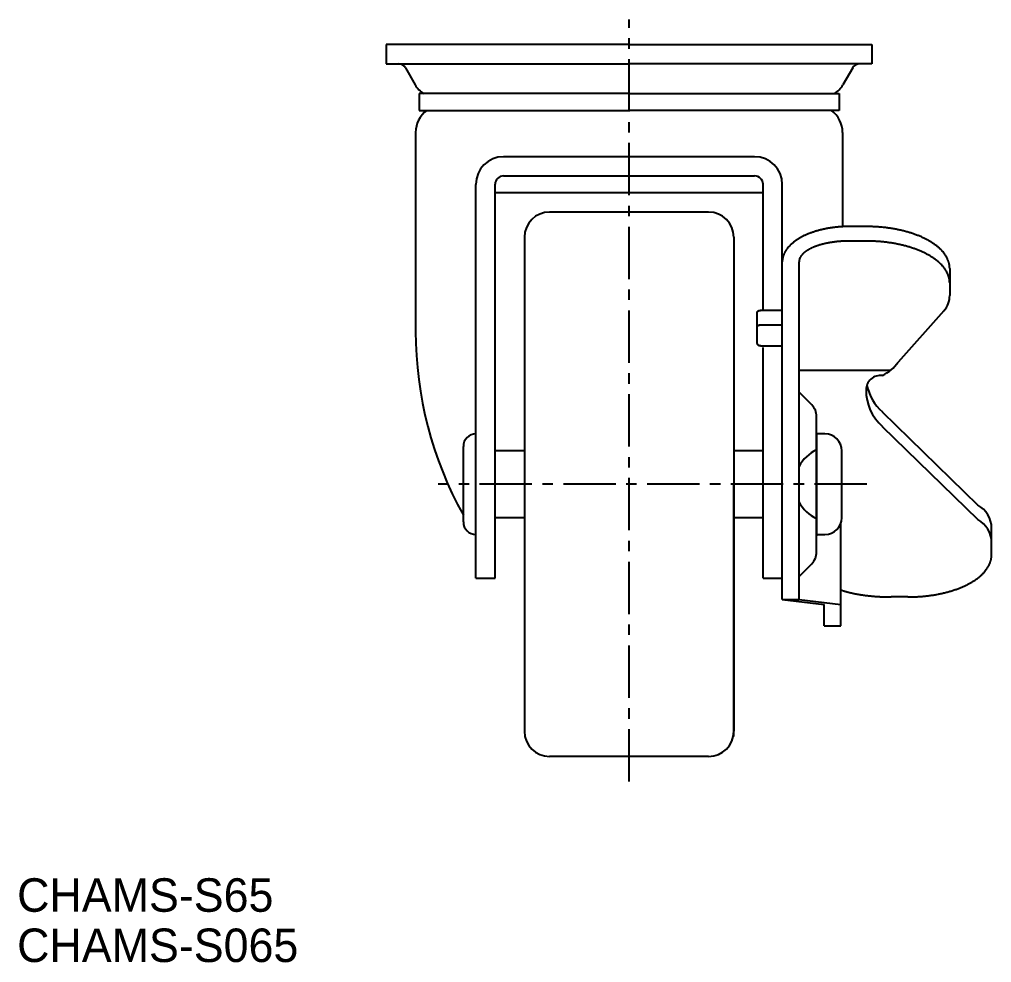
# Model space of a CAD drawing. Extents: x 382 to 635, y 24 to 236.
# Drawn here: x 381.8 to 497.9, y 23.7 to 136.4 of the extents above; entities that cross this region are included whole.
import ezdxf

# ---------------------------------------------------------------- set-up
doc = ezdxf.new("R2010")
doc.units = 0
doc.header["$LTSCALE"] = 5
doc.linetypes.add('CENTER', pattern=[2, 1.25, -0.25, 0.25, -0.25])
doc.layers.get('0').update_dxf_attribs({"linetype": 'CONTINUOUS'})
doc.layers.get('DEFPOINTS').update_dxf_attribs({"linetype": 'CONTINUOUS'})
doc.layers.add('CENTER', color=1, linetype='CENTER')

msp = doc.modelspace()

# ---------------------------------------------------------------- linework, layer by layer
at = {"color": 7, "linetype": 'CONTINUOUS'}
for p, q in [((454.6, 133.36), (425.6, 133.36)), ((425.6, 133.36), (425.6, 131.06)), ((454.6, 133.36), (483.6, 133.36)), ((483.6, 133.36), (483.6, 131.06)), ((425.6, 131.06), (454.6, 131.06)), ((427.89, 130.56), (429.04, 128.56)), ((483.6, 131.06), (454.6, 131.06)), ((481.31, 130.56), (480.15, 128.56)), ((454.6, 127.5), (429.51, 127.5)), ((429.51, 127.5), (429.51, 125.5)), ((454.6, 127.5), (479.68, 127.5)), ((479.68, 127.5), (479.68, 125.5)), ((429.51, 125.5), (454.6, 125.5)), ((479.68, 125.5), (454.6, 125.5)), ((429.1, 122.85), (429.1, 99.1)), ((480.1, 122.85), (480.1, 111.61)), ((469.6, 119.96), (439.6, 119.96)), ((439.6, 117.67), (469.6, 117.67)), ((436.3, 69.66), (436.3, 116.66)), ((438.6, 69.66), (438.6, 116.67)), ((470.6, 101.63), (470.6, 116.67)), ((472.9, 69.66), (472.9, 116.66)), ((470.6, 115.65), (438.6, 115.65)), ((464.1, 113.36), (445.1, 113.36)), ((482.9, 111.63), (480.9, 111.63)), ((442.1, 110.36), (442.1, 51.36)), ((467.1, 110.36), (467.1, 51.36)), ((482.9, 109.9), (480.9, 109.9)), ((472.9, 67.08), (472.9, 107.4)), ((474.9, 67.08), (474.9, 107.4)), ((492.9, 106.63), (492.9, 103.4)), ((469.9, 97.65), (469.9, 101.38)), ((470.4, 101.63), (472.9, 101.63)), ((492.2, 101.56), (486.74, 95.43)), ((470.4, 99.9), (472.9, 99.9)), ((470.4, 97.4), (472.9, 97.4)), ((470.6, 69.66), (470.6, 97.2)), ((474.9, 94.49), (485.88, 94.49)), ((474.9, 91.86), (476.41, 90.34)), ((484.85, 89.49), (496.27, 78.37)), ((477, 72.78), (477, 88.93)), ((484.85, 87.75), (496.27, 76.63)), ((477, 87.01), (477, 74.71)), ((478, 86.86), (477, 86.86)), ((434.8, 76.36), (434.8, 85.36)), ((442.1, 84.86), (438.6, 84.86)), ((470.6, 84.86), (467.1, 84.86)), ((480, 76.86), (480, 84.86)), ((467.1, 50.73), (467.1, 80.86)), ((442.1, 76.86), (438.6, 76.86)), ((470.6, 76.86), (467.1, 76.86)), ((479.9, 63.96), (479.9, 76.23)), ((497.9, 72.4), (497.9, 75.63)), ((477, 74.86), (478, 74.86)), ((474.9, 69.86), (476.41, 71.37)), ((436.3, 69.66), (438.6, 69.66)), ((470.6, 69.66), (472.9, 69.66)), ((487.9, 67.4), (485.9, 67.4)), ((472.9, 67.08), (477.9, 66.51)), ((472.9, 67.08), (474.9, 67.08)), ((474.9, 67.08), (479.9, 66.51)), ((477.9, 63.96), (477.9, 66.51)), ((477.9, 63.96), (479.9, 63.96)), ((464.1, 48.36), (445.1, 48.36))]:
    msp.add_line(p, q, dxfattribs=at)
for points in [[(480.9, 111.63, 0), (480.8, 111.63, 0), (480.7, 111.63, 0), (480.6, 111.63, 0), (480.5, 111.63, 0), (480.41, 111.62, 0), (480.31, 111.62, 0), (480.21, 111.62, 0), (480.11, 111.61, 0), (480.01, 111.61, 0), (479.92, 111.6, 0), (479.82, 111.59, 0), (479.72, 111.59, 0), (479.63, 111.58, 0), (479.53, 111.57, 0), (479.43, 111.56, 0), (479.34, 111.55, 0), (479.24, 111.54, 0), (479.14, 111.53, 0), (479.05, 111.52, 0), (478.95, 111.5, 0), (478.86, 111.49, 0), (478.76, 111.48, 0), (478.67, 111.46, 0), (478.57, 111.45, 0), (478.48, 111.43, 0), (478.39, 111.42, 0), (478.3, 111.4, 0), (478.2, 111.38, 0), (478.11, 111.37, 0), (478.02, 111.35, 0), (477.93, 111.33, 0), (477.84, 111.31, 0), (477.75, 111.29, 0), (477.65, 111.27, 0), (477.57, 111.25, 0), (477.48, 111.23, 0), (477.39, 111.2, 0), (477.3, 111.18, 0), (477.21, 111.16, 0), (477.13, 111.13, 0), (477.04, 111.11, 0), (476.95, 111.08, 0), (476.87, 111.06, 0), (476.78, 111.03, 0), (476.7, 111, 0), (476.62, 110.97, 0), (476.54, 110.95, 0), (476.45, 110.92, 0), (476.37, 110.89, 0), (476.29, 110.86, 0), (476.21, 110.83, 0), (476.13, 110.8, 0), (476.05, 110.77, 0), (475.98, 110.74, 0), (475.9, 110.7, 0), (475.82, 110.67, 0), (475.75, 110.64, 0), (475.67, 110.6, 0), (475.6, 110.57, 0), (475.52, 110.54, 0), (475.45, 110.5, 0), (475.38, 110.47, 0), (475.31, 110.43, 0), (475.24, 110.39, 0), (475.17, 110.36, 0), (475.1, 110.32, 0), (475.04, 110.28, 0), (474.97, 110.24, 0), (474.9, 110.2, 0), (474.84, 110.16, 0), (474.78, 110.12, 0), (474.71, 110.08, 0), (474.65, 110.04, 0), (474.59, 110, 0), (474.53, 109.96, 0), (474.47, 109.92, 0), (474.41, 109.88, 0), (474.36, 109.84, 0), (474.3, 109.79, 0), (474.25, 109.75, 0), (474.19, 109.71, 0), (474.14, 109.66, 0), (474.09, 109.62, 0), (474.04, 109.58, 0), (473.99, 109.53, 0), (473.94, 109.49, 0), (473.89, 109.44, 0), (473.84, 109.39, 0), (473.8, 109.35, 0), (473.75, 109.3, 0), (473.71, 109.26, 0), (473.67, 109.21, 0), (473.62, 109.16, 0), (473.58, 109.11, 0), (473.54, 109.07, 0), (473.51, 109.02, 0), (473.47, 108.97, 0), (473.43, 108.92, 0), (473.4, 108.87, 0), (473.37, 108.83, 0), (473.33, 108.78, 0), (473.3, 108.73, 0), (473.27, 108.68, 0), (473.24, 108.63, 0), (473.21, 108.58, 0), (473.19, 108.53, 0), (473.16, 108.48, 0), (473.14, 108.43, 0), (473.11, 108.38, 0), (473.09, 108.33, 0), (473.07, 108.28, 0), (473.05, 108.22, 0), (473.03, 108.17, 0), (473.01, 108.12, 0), (473, 108.07, 0), (472.98, 108.02, 0), (472.97, 107.97, 0), (472.96, 107.92, 0), (472.95, 107.87, 0), (472.94, 107.81, 0), (472.93, 107.76, 0), (472.92, 107.71, 0), (472.91, 107.66, 0), (472.91, 107.61, 0), (472.9, 107.56, 0), (472.9, 107.5, 0), (472.9, 107.45, 0), (472.9, 107.4, 0)], [(492.9, 106.63, 0), (492.9, 106.69, 0), (492.89, 106.75, 0), (492.89, 106.82, 0), (492.88, 106.88, 0), (492.88, 106.94, 0), (492.87, 107, 0), (492.86, 107.06, 0), (492.85, 107.12, 0), (492.84, 107.18, 0), (492.82, 107.24, 0), (492.81, 107.31, 0), (492.79, 107.36, 0), (492.77, 107.43, 0), (492.75, 107.49, 0), (492.73, 107.55, 0), (492.7, 107.61, 0), (492.68, 107.67, 0), (492.65, 107.73, 0), (492.63, 107.79, 0), (492.6, 107.85, 0), (492.57, 107.91, 0), (492.54, 107.97, 0), (492.5, 108.02, 0), (492.47, 108.08, 0), (492.43, 108.14, 0), (492.39, 108.2, 0), (492.35, 108.26, 0), (492.31, 108.32, 0), (492.27, 108.37, 0), (492.23, 108.43, 0), (492.18, 108.49, 0), (492.14, 108.55, 0), (492.09, 108.6, 0), (492.04, 108.66, 0), (491.99, 108.71, 0), (491.94, 108.77, 0), (491.88, 108.83, 0), (491.83, 108.88, 0), (491.77, 108.94, 0), (491.72, 108.99, 0), (491.66, 109.04, 0), (491.6, 109.1, 0), (491.54, 109.15, 0), (491.48, 109.2, 0), (491.41, 109.25, 0), (491.35, 109.31, 0), (491.28, 109.36, 0), (491.21, 109.41, 0), (491.14, 109.46, 0), (491.07, 109.51, 0), (491, 109.56, 0), (490.93, 109.61, 0), (490.86, 109.66, 0), (490.78, 109.71, 0), (490.7, 109.76, 0), (490.63, 109.8, 0), (490.55, 109.85, 0), (490.47, 109.9, 0), (490.39, 109.94, 0), (490.31, 109.99, 0), (490.22, 110.03, 0), (490.14, 110.08, 0), (490.06, 110.12, 0), (489.97, 110.17, 0), (489.88, 110.21, 0), (489.79, 110.25, 0), (489.7, 110.3, 0), (489.61, 110.34, 0), (489.52, 110.38, 0), (489.43, 110.42, 0), (489.34, 110.46, 0), (489.24, 110.5, 0), (489.15, 110.54, 0), (489.05, 110.57, 0), (488.95, 110.61, 0), (488.85, 110.65, 0), (488.75, 110.68, 0), (488.65, 110.72, 0), (488.56, 110.75, 0), (488.45, 110.79, 0), (488.35, 110.82, 0), (488.25, 110.86, 0), (488.14, 110.89, 0), (488.04, 110.92, 0), (487.93, 110.95, 0), (487.83, 110.98, 0), (487.72, 111.01, 0), (487.61, 111.04, 0), (487.5, 111.07, 0), (487.39, 111.1, 0), (487.28, 111.12, 0), (487.17, 111.15, 0), (487.06, 111.18, 0), (486.95, 111.2, 0), (486.84, 111.23, 0), (486.72, 111.25, 0), (486.61, 111.27, 0), (486.5, 111.3, 0), (486.38, 111.32, 0), (486.27, 111.34, 0), (486.15, 111.36, 0), (486.03, 111.38, 0), (485.92, 111.4, 0), (485.8, 111.42, 0), (485.68, 111.43, 0), (485.56, 111.45, 0), (485.45, 111.47, 0), (485.33, 111.48, 0), (485.21, 111.5, 0), (485.09, 111.51, 0), (484.97, 111.52, 0), (484.85, 111.54, 0), (484.73, 111.55, 0), (484.61, 111.56, 0), (484.49, 111.57, 0), (484.37, 111.58, 0), (484.24, 111.59, 0), (484.12, 111.59, 0), (484, 111.6, 0), (483.88, 111.61, 0), (483.75, 111.61, 0), (483.63, 111.62, 0), (483.51, 111.62, 0), (483.39, 111.63, 0), (483.26, 111.63, 0), (483.14, 111.63, 0), (483.02, 111.63, 0), (482.9, 111.63, 0)], [(480.9, 109.9, 0), (480.82, 109.9, 0), (480.75, 109.9, 0), (480.68, 109.9, 0), (480.6, 109.9, 0), (480.53, 109.89, 0), (480.46, 109.89, 0), (480.38, 109.89, 0), (480.31, 109.89, 0), (480.24, 109.89, 0), (480.16, 109.88, 0), (480.09, 109.88, 0), (480.02, 109.87, 0), (479.94, 109.87, 0), (479.87, 109.86, 0), (479.8, 109.86, 0), (479.73, 109.85, 0), (479.65, 109.85, 0), (479.58, 109.84, 0), (479.51, 109.83, 0), (479.44, 109.83, 0), (479.37, 109.82, 0), (479.3, 109.81, 0), (479.23, 109.8, 0), (479.16, 109.79, 0), (479.08, 109.78, 0), (479.01, 109.77, 0), (478.94, 109.76, 0), (478.88, 109.75, 0), (478.81, 109.74, 0), (478.74, 109.73, 0), (478.67, 109.72, 0), (478.6, 109.71, 0), (478.53, 109.7, 0), (478.47, 109.69, 0), (478.4, 109.67, 0), (478.33, 109.66, 0), (478.27, 109.65, 0), (478.2, 109.63, 0), (478.13, 109.62, 0), (478.07, 109.61, 0), (478, 109.59, 0), (477.94, 109.58, 0), (477.88, 109.56, 0), (477.81, 109.54, 0), (477.75, 109.53, 0), (477.69, 109.51, 0), (477.62, 109.5, 0), (477.56, 109.48, 0), (477.5, 109.46, 0), (477.44, 109.44, 0), (477.38, 109.43, 0), (477.32, 109.41, 0), (477.26, 109.39, 0), (477.21, 109.37, 0), (477.15, 109.35, 0), (477.09, 109.33, 0), (477.03, 109.31, 0), (476.98, 109.29, 0), (476.92, 109.27, 0), (476.87, 109.25, 0), (476.81, 109.23, 0), (476.76, 109.21, 0), (476.71, 109.19, 0), (476.65, 109.17, 0), (476.6, 109.15, 0), (476.55, 109.12, 0), (476.5, 109.1, 0), (476.45, 109.08, 0), (476.4, 109.06, 0), (476.35, 109.03, 0), (476.31, 109.01, 0), (476.26, 108.99, 0), (476.21, 108.96, 0), (476.17, 108.94, 0), (476.12, 108.91, 0), (476.08, 108.89, 0), (476.03, 108.86, 0), (475.99, 108.84, 0), (475.95, 108.81, 0), (475.91, 108.79, 0), (475.87, 108.76, 0), (475.83, 108.74, 0), (475.79, 108.71, 0), (475.75, 108.69, 0), (475.71, 108.66, 0), (475.68, 108.63, 0), (475.64, 108.61, 0), (475.61, 108.58, 0), (475.57, 108.55, 0), (475.54, 108.52, 0), (475.5, 108.5, 0), (475.47, 108.47, 0), (475.44, 108.44, 0), (475.41, 108.41, 0), (475.38, 108.39, 0), (475.35, 108.36, 0), (475.33, 108.33, 0), (475.3, 108.3, 0), (475.27, 108.27, 0), (475.25, 108.24, 0), (475.22, 108.21, 0), (475.2, 108.18, 0), (475.18, 108.16, 0), (475.16, 108.13, 0), (475.13, 108.1, 0), (475.12, 108.07, 0), (475.1, 108.04, 0), (475.08, 108.01, 0), (475.06, 107.98, 0), (475.04, 107.95, 0), (475.03, 107.92, 0), (475.01, 107.89, 0), (475, 107.86, 0), (474.99, 107.83, 0), (474.97, 107.8, 0), (474.96, 107.77, 0), (474.95, 107.74, 0), (474.94, 107.71, 0), (474.93, 107.67, 0), (474.93, 107.64, 0), (474.92, 107.61, 0), (474.91, 107.58, 0), (474.91, 107.55, 0), (474.9, 107.52, 0), (474.9, 107.49, 0), (474.9, 107.46, 0), (474.9, 107.43, 0), (474.9, 107.4, 0)], [(492.9, 104.9, 0), (492.9, 104.96, 0), (492.89, 105.02, 0), (492.89, 105.08, 0), (492.88, 105.14, 0), (492.88, 105.21, 0), (492.87, 105.27, 0), (492.86, 105.33, 0), (492.85, 105.39, 0), (492.84, 105.45, 0), (492.82, 105.51, 0), (492.81, 105.57, 0), (492.79, 105.63, 0), (492.77, 105.69, 0), (492.75, 105.75, 0), (492.73, 105.81, 0), (492.7, 105.88, 0), (492.68, 105.94, 0), (492.65, 106, 0), (492.63, 106.06, 0), (492.6, 106.11, 0), (492.57, 106.17, 0), (492.54, 106.23, 0), (492.5, 106.29, 0), (492.47, 106.35, 0), (492.43, 106.41, 0), (492.39, 106.47, 0), (492.35, 106.53, 0), (492.31, 106.58, 0), (492.27, 106.64, 0), (492.23, 106.7, 0), (492.18, 106.76, 0), (492.14, 106.81, 0), (492.09, 106.87, 0), (492.04, 106.93, 0), (491.99, 106.98, 0), (491.94, 107.04, 0), (491.88, 107.09, 0), (491.83, 107.15, 0), (491.77, 107.2, 0), (491.72, 107.26, 0), (491.66, 107.31, 0), (491.6, 107.36, 0), (491.54, 107.42, 0), (491.48, 107.47, 0), (491.41, 107.52, 0), (491.35, 107.58, 0), (491.28, 107.63, 0), (491.21, 107.68, 0), (491.14, 107.73, 0), (491.07, 107.78, 0), (491, 107.83, 0), (490.93, 107.88, 0), (490.86, 107.93, 0), (490.78, 107.98, 0), (490.7, 108.02, 0), (490.63, 108.07, 0), (490.55, 108.12, 0), (490.47, 108.17, 0), (490.39, 108.21, 0), (490.31, 108.26, 0), (490.22, 108.3, 0), (490.14, 108.35, 0), (490.06, 108.39, 0), (489.97, 108.44, 0), (489.88, 108.48, 0), (489.79, 108.52, 0), (489.7, 108.56, 0), (489.61, 108.61, 0), (489.52, 108.64, 0), (489.43, 108.69, 0), (489.34, 108.73, 0), (489.24, 108.77, 0), (489.15, 108.8, 0), (489.05, 108.84, 0), (488.95, 108.88, 0), (488.85, 108.92, 0), (488.75, 108.95, 0), (488.65, 108.99, 0), (488.56, 109.02, 0), (488.45, 109.06, 0), (488.35, 109.09, 0), (488.25, 109.12, 0), (488.14, 109.16, 0), (488.04, 109.19, 0), (487.93, 109.22, 0), (487.83, 109.25, 0), (487.72, 109.28, 0), (487.61, 109.31, 0), (487.5, 109.34, 0), (487.39, 109.37, 0), (487.28, 109.39, 0), (487.17, 109.42, 0), (487.06, 109.45, 0), (486.95, 109.47, 0), (486.84, 109.5, 0), (486.72, 109.52, 0), (486.61, 109.54, 0), (486.5, 109.56, 0), (486.38, 109.59, 0), (486.27, 109.61, 0), (486.15, 109.63, 0), (486.03, 109.65, 0), (485.92, 109.67, 0), (485.8, 109.68, 0), (485.68, 109.7, 0), (485.56, 109.72, 0), (485.45, 109.73, 0), (485.33, 109.75, 0), (485.21, 109.76, 0), (485.09, 109.78, 0), (484.97, 109.79, 0), (484.85, 109.8, 0), (484.73, 109.81, 0), (484.61, 109.83, 0), (484.49, 109.84, 0), (484.37, 109.85, 0), (484.24, 109.85, 0), (484.12, 109.86, 0), (484, 109.87, 0), (483.88, 109.88, 0), (483.75, 109.88, 0), (483.63, 109.89, 0), (483.51, 109.89, 0), (483.39, 109.89, 0), (483.26, 109.9, 0), (483.14, 109.9, 0), (483.02, 109.9, 0), (482.9, 109.9, 0)], [(469.9, 101.38, 0), (469.9, 101.39, 0), (469.9, 101.39, 0), (469.9, 101.39, 0), (469.9, 101.39, 0), (469.9, 101.4, 0), (469.9, 101.4, 0), (469.9, 101.4, 0), (469.9, 101.41, 0), (469.9, 101.41, 0), (469.9, 101.41, 0), (469.9, 101.42, 0), (469.9, 101.42, 0), (469.9, 101.42, 0), (469.9, 101.42, 0), (469.91, 101.43, 0), (469.91, 101.43, 0), (469.91, 101.43, 0), (469.91, 101.44, 0), (469.91, 101.44, 0), (469.91, 101.44, 0), (469.91, 101.45, 0), (469.92, 101.45, 0), (469.92, 101.45, 0), (469.92, 101.45, 0), (469.92, 101.46, 0), (469.92, 101.46, 0), (469.92, 101.46, 0), (469.93, 101.47, 0), (469.93, 101.47, 0), (469.93, 101.47, 0), (469.93, 101.47, 0), (469.94, 101.48, 0), (469.94, 101.48, 0), (469.94, 101.48, 0), (469.94, 101.49, 0), (469.94, 101.49, 0), (469.95, 101.49, 0), (469.95, 101.49, 0), (469.95, 101.5, 0), (469.96, 101.5, 0), (469.96, 101.5, 0), (469.96, 101.5, 0), (469.96, 101.51, 0), (469.97, 101.51, 0), (469.97, 101.51, 0), (469.98, 101.52, 0), (469.98, 101.52, 0), (469.98, 101.52, 0), (469.99, 101.52, 0), (469.99, 101.53, 0), (469.99, 101.53, 0), (470, 101.53, 0), (470, 101.53, 0), (470, 101.54, 0), (470.01, 101.54, 0), (470.01, 101.54, 0), (470.01, 101.54, 0), (470.02, 101.55, 0), (470.02, 101.55, 0), (470.03, 101.55, 0), (470.03, 101.55, 0), (470.04, 101.55, 0), (470.04, 101.56, 0), (470.04, 101.56, 0), (470.05, 101.56, 0), (470.05, 101.56, 0), (470.06, 101.56, 0), (470.06, 101.57, 0), (470.07, 101.57, 0), (470.07, 101.57, 0), (470.07, 101.57, 0), (470.08, 101.58, 0), (470.08, 101.58, 0), (470.09, 101.58, 0), (470.09, 101.58, 0), (470.1, 101.58, 0), (470.1, 101.58, 0), (470.11, 101.59, 0), (470.11, 101.59, 0), (470.12, 101.59, 0), (470.12, 101.59, 0), (470.13, 101.59, 0), (470.13, 101.59, 0), (470.14, 101.6, 0), (470.14, 101.6, 0), (470.15, 101.6, 0), (470.16, 101.6, 0), (470.16, 101.6, 0), (470.17, 101.6, 0), (470.17, 101.61, 0), (470.18, 101.61, 0), (470.18, 101.61, 0), (470.19, 101.61, 0), (470.19, 101.61, 0), (470.2, 101.61, 0), (470.21, 101.61, 0), (470.21, 101.61, 0), (470.22, 101.61, 0), (470.22, 101.62, 0), (470.23, 101.62, 0), (470.24, 101.62, 0), (470.24, 101.62, 0), (470.25, 101.62, 0), (470.25, 101.62, 0), (470.26, 101.62, 0), (470.26, 101.62, 0), (470.27, 101.62, 0), (470.28, 101.62, 0), (470.28, 101.62, 0), (470.29, 101.63, 0), (470.29, 101.63, 0), (470.3, 101.63, 0), (470.31, 101.63, 0), (470.31, 101.63, 0), (470.32, 101.63, 0), (470.32, 101.63, 0), (470.33, 101.63, 0), (470.34, 101.63, 0), (470.34, 101.63, 0), (470.35, 101.63, 0), (470.35, 101.63, 0), (470.36, 101.63, 0), (470.37, 101.63, 0), (470.37, 101.63, 0), (470.38, 101.63, 0), (470.38, 101.63, 0), (470.39, 101.63, 0), (470.4, 101.63, 0)], [(469.9, 99.65, 0), (469.9, 99.65, 0), (469.9, 99.66, 0), (469.9, 99.66, 0), (469.9, 99.66, 0), (469.9, 99.67, 0), (469.9, 99.67, 0), (469.9, 99.67, 0), (469.9, 99.67, 0), (469.9, 99.68, 0), (469.9, 99.68, 0), (469.9, 99.68, 0), (469.9, 99.69, 0), (469.9, 99.69, 0), (469.9, 99.69, 0), (469.91, 99.7, 0), (469.91, 99.7, 0), (469.91, 99.7, 0), (469.91, 99.7, 0), (469.91, 99.71, 0), (469.91, 99.71, 0), (469.91, 99.71, 0), (469.92, 99.72, 0), (469.92, 99.72, 0), (469.92, 99.72, 0), (469.92, 99.73, 0), (469.92, 99.73, 0), (469.92, 99.73, 0), (469.93, 99.73, 0), (469.93, 99.74, 0), (469.93, 99.74, 0), (469.93, 99.74, 0), (469.94, 99.75, 0), (469.94, 99.75, 0), (469.94, 99.75, 0), (469.94, 99.75, 0), (469.94, 99.76, 0), (469.95, 99.76, 0), (469.95, 99.76, 0), (469.95, 99.76, 0), (469.96, 99.77, 0), (469.96, 99.77, 0), (469.96, 99.77, 0), (469.96, 99.78, 0), (469.97, 99.78, 0), (469.97, 99.78, 0), (469.98, 99.78, 0), (469.98, 99.79, 0), (469.98, 99.79, 0), (469.99, 99.79, 0), (469.99, 99.79, 0), (469.99, 99.8, 0), (470, 99.8, 0), (470, 99.8, 0), (470, 99.8, 0), (470.01, 99.81, 0), (470.01, 99.81, 0), (470.01, 99.81, 0), (470.02, 99.81, 0), (470.02, 99.82, 0), (470.03, 99.82, 0), (470.03, 99.82, 0), (470.04, 99.82, 0), (470.04, 99.82, 0), (470.04, 99.83, 0), (470.05, 99.83, 0), (470.05, 99.83, 0), (470.06, 99.83, 0), (470.06, 99.83, 0), (470.07, 99.84, 0), (470.07, 99.84, 0), (470.07, 99.84, 0), (470.08, 99.84, 0), (470.08, 99.84, 0), (470.09, 99.85, 0), (470.09, 99.85, 0), (470.1, 99.85, 0), (470.1, 99.85, 0), (470.11, 99.85, 0), (470.11, 99.86, 0), (470.12, 99.86, 0), (470.12, 99.86, 0), (470.13, 99.86, 0), (470.13, 99.86, 0), (470.14, 99.86, 0), (470.14, 99.87, 0), (470.15, 99.87, 0), (470.16, 99.87, 0), (470.16, 99.87, 0), (470.17, 99.87, 0), (470.17, 99.87, 0), (470.18, 99.87, 0), (470.18, 99.88, 0), (470.19, 99.88, 0), (470.19, 99.88, 0), (470.2, 99.88, 0), (470.21, 99.88, 0), (470.21, 99.88, 0), (470.22, 99.88, 0), (470.22, 99.88, 0), (470.23, 99.89, 0), (470.24, 99.89, 0), (470.24, 99.89, 0), (470.25, 99.89, 0), (470.25, 99.89, 0), (470.26, 99.89, 0), (470.26, 99.89, 0), (470.27, 99.89, 0), (470.28, 99.89, 0), (470.28, 99.89, 0), (470.29, 99.89, 0), (470.29, 99.89, 0), (470.3, 99.89, 0), (470.31, 99.9, 0), (470.31, 99.9, 0), (470.32, 99.9, 0), (470.32, 99.9, 0), (470.33, 99.9, 0), (470.34, 99.9, 0), (470.34, 99.9, 0), (470.35, 99.9, 0), (470.35, 99.9, 0), (470.36, 99.9, 0), (470.37, 99.9, 0), (470.37, 99.9, 0), (470.38, 99.9, 0), (470.38, 99.9, 0), (470.39, 99.9, 0), (470.4, 99.9, 0)], [(469.9, 97.65, 0), (469.9, 97.65, 0), (469.9, 97.64, 0), (469.9, 97.64, 0), (469.9, 97.64, 0), (469.9, 97.63, 0), (469.9, 97.63, 0), (469.9, 97.63, 0), (469.9, 97.63, 0), (469.9, 97.62, 0), (469.9, 97.62, 0), (469.9, 97.62, 0), (469.9, 97.61, 0), (469.9, 97.61, 0), (469.9, 97.61, 0), (469.91, 97.6, 0), (469.91, 97.6, 0), (469.91, 97.6, 0), (469.91, 97.59, 0), (469.91, 97.59, 0), (469.91, 97.59, 0), (469.91, 97.59, 0), (469.92, 97.58, 0), (469.92, 97.58, 0), (469.92, 97.58, 0), (469.92, 97.57, 0), (469.92, 97.57, 0), (469.92, 97.57, 0), (469.93, 97.57, 0), (469.93, 97.56, 0), (469.93, 97.56, 0), (469.93, 97.56, 0), (469.94, 97.55, 0), (469.94, 97.55, 0), (469.94, 97.55, 0), (469.94, 97.55, 0), (469.94, 97.54, 0), (469.95, 97.54, 0), (469.95, 97.54, 0), (469.95, 97.53, 0), (469.96, 97.53, 0), (469.96, 97.53, 0), (469.96, 97.53, 0), (469.96, 97.52, 0), (469.97, 97.52, 0), (469.97, 97.52, 0), (469.98, 97.52, 0), (469.98, 97.51, 0), (469.98, 97.51, 0), (469.99, 97.51, 0), (469.99, 97.51, 0), (469.99, 97.5, 0), (470, 97.5, 0), (470, 97.5, 0), (470, 97.5, 0), (470.01, 97.49, 0), (470.01, 97.49, 0), (470.01, 97.49, 0), (470.02, 97.49, 0), (470.02, 97.48, 0), (470.03, 97.48, 0), (470.03, 97.48, 0), (470.04, 97.48, 0), (470.04, 97.48, 0), (470.04, 97.47, 0), (470.05, 97.47, 0), (470.05, 97.47, 0), (470.06, 97.47, 0), (470.06, 97.46, 0), (470.07, 97.46, 0), (470.07, 97.46, 0), (470.07, 97.46, 0), (470.08, 97.46, 0), (470.08, 97.45, 0), (470.09, 97.45, 0), (470.09, 97.45, 0), (470.1, 97.45, 0), (470.1, 97.45, 0), (470.11, 97.45, 0), (470.11, 97.44, 0), (470.12, 97.44, 0), (470.12, 97.44, 0), (470.13, 97.44, 0), (470.13, 97.44, 0), (470.14, 97.44, 0), (470.14, 97.43, 0), (470.15, 97.43, 0), (470.16, 97.43, 0), (470.16, 97.43, 0), (470.17, 97.43, 0), (470.17, 97.43, 0), (470.18, 97.43, 0), (470.18, 97.42, 0), (470.19, 97.42, 0), (470.19, 97.42, 0), (470.2, 97.42, 0), (470.21, 97.42, 0), (470.21, 97.42, 0), (470.22, 97.42, 0), (470.22, 97.42, 0), (470.23, 97.41, 0), (470.24, 97.41, 0), (470.24, 97.41, 0), (470.25, 97.41, 0), (470.25, 97.41, 0), (470.26, 97.41, 0), (470.26, 97.41, 0), (470.27, 97.41, 0), (470.28, 97.41, 0), (470.28, 97.41, 0), (470.29, 97.41, 0), (470.29, 97.41, 0), (470.3, 97.4, 0), (470.31, 97.4, 0), (470.31, 97.4, 0), (470.32, 97.4, 0), (470.32, 97.4, 0), (470.33, 97.4, 0), (470.34, 97.4, 0), (470.34, 97.4, 0), (470.35, 97.4, 0), (470.35, 97.4, 0), (470.36, 97.4, 0), (470.37, 97.4, 0), (470.37, 97.4, 0), (470.38, 97.4, 0), (470.38, 97.4, 0), (470.39, 97.4, 0), (470.4, 97.4, 0)], [(487.9, 67.4, 0), (488.02, 67.4, 0), (488.14, 67.4, 0), (488.26, 67.4, 0), (488.39, 67.41, 0), (488.51, 67.41, 0), (488.63, 67.41, 0), (488.75, 67.42, 0), (488.88, 67.42, 0), (489, 67.43, 0), (489.12, 67.44, 0), (489.24, 67.45, 0), (489.37, 67.45, 0), (489.49, 67.46, 0), (489.61, 67.47, 0), (489.73, 67.48, 0), (489.85, 67.5, 0), (489.97, 67.51, 0), (490.09, 67.52, 0), (490.21, 67.54, 0), (490.33, 67.55, 0), (490.45, 67.56, 0), (490.56, 67.58, 0), (490.68, 67.6, 0), (490.8, 67.62, 0), (490.92, 67.63, 0), (491.03, 67.65, 0), (491.15, 67.67, 0), (491.27, 67.69, 0), (491.38, 67.71, 0), (491.5, 67.73, 0), (491.61, 67.76, 0), (491.72, 67.78, 0), (491.84, 67.8, 0), (491.95, 67.83, 0), (492.06, 67.85, 0), (492.17, 67.88, 0), (492.28, 67.91, 0), (492.39, 67.93, 0), (492.5, 67.96, 0), (492.61, 67.99, 0), (492.72, 68.02, 0), (492.83, 68.05, 0), (492.93, 68.08, 0), (493.04, 68.11, 0), (493.14, 68.14, 0), (493.25, 68.18, 0), (493.35, 68.21, 0), (493.45, 68.24, 0), (493.56, 68.28, 0), (493.65, 68.31, 0), (493.75, 68.35, 0), (493.85, 68.38, 0), (493.95, 68.42, 0), (494.05, 68.46, 0), (494.15, 68.5, 0), (494.24, 68.53, 0), (494.34, 68.57, 0), (494.43, 68.61, 0), (494.52, 68.65, 0), (494.61, 68.69, 0), (494.7, 68.74, 0), (494.79, 68.78, 0), (494.88, 68.82, 0), (494.97, 68.86, 0), (495.06, 68.91, 0), (495.14, 68.95, 0), (495.22, 69, 0), (495.31, 69.04, 0), (495.39, 69.09, 0), (495.47, 69.13, 0), (495.55, 69.18, 0), (495.63, 69.23, 0), (495.7, 69.28, 0), (495.78, 69.32, 0), (495.86, 69.37, 0), (495.93, 69.42, 0), (496, 69.47, 0), (496.07, 69.52, 0), (496.14, 69.57, 0), (496.21, 69.62, 0), (496.28, 69.67, 0), (496.35, 69.72, 0), (496.41, 69.78, 0), (496.48, 69.83, 0), (496.54, 69.88, 0), (496.6, 69.94, 0), (496.66, 69.99, 0), (496.72, 70.04, 0), (496.77, 70.1, 0), (496.83, 70.15, 0), (496.88, 70.21, 0), (496.94, 70.26, 0), (496.99, 70.32, 0), (497.04, 70.37, 0), (497.09, 70.43, 0), (497.14, 70.49, 0), (497.18, 70.54, 0), (497.23, 70.6, 0), (497.27, 70.66, 0), (497.31, 70.72, 0), (497.35, 70.77, 0), (497.39, 70.83, 0), (497.43, 70.89, 0), (497.47, 70.95, 0), (497.5, 71.01, 0), (497.54, 71.07, 0), (497.57, 71.13, 0), (497.6, 71.18, 0), (497.63, 71.24, 0), (497.65, 71.3, 0), (497.68, 71.36, 0), (497.7, 71.42, 0), (497.73, 71.48, 0), (497.75, 71.55, 0), (497.77, 71.61, 0), (497.79, 71.67, 0), (497.81, 71.73, 0), (497.82, 71.79, 0), (497.84, 71.85, 0), (497.85, 71.91, 0), (497.86, 71.97, 0), (497.87, 72.03, 0), (497.88, 72.09, 0), (497.88, 72.15, 0), (497.89, 72.22, 0), (497.89, 72.28, 0), (497.9, 72.34, 0), (497.9, 72.4, 0)], [(479.9, 68.25, 0), (479.93, 68.23, 0), (479.97, 68.22, 0), (480, 68.21, 0), (480.04, 68.2, 0), (480.08, 68.19, 0), (480.11, 68.17, 0), (480.15, 68.16, 0), (480.19, 68.15, 0), (480.22, 68.14, 0), (480.26, 68.13, 0), (480.3, 68.11, 0), (480.34, 68.1, 0), (480.38, 68.09, 0), (480.41, 68.08, 0), (480.45, 68.07, 0), (480.49, 68.06, 0), (480.53, 68.05, 0), (480.57, 68.03, 0), (480.61, 68.02, 0), (480.65, 68.01, 0), (480.69, 68, 0), (480.73, 67.99, 0), (480.77, 67.98, 0), (480.81, 67.97, 0), (480.85, 67.96, 0), (480.89, 67.95, 0), (480.94, 67.94, 0), (480.98, 67.93, 0), (481.02, 67.92, 0), (481.06, 67.91, 0), (481.1, 67.9, 0), (481.14, 67.89, 0), (481.19, 67.88, 0), (481.23, 67.87, 0), (481.27, 67.86, 0), (481.32, 67.85, 0), (481.36, 67.84, 0), (481.4, 67.83, 0), (481.45, 67.82, 0), (481.49, 67.81, 0), (481.54, 67.8, 0), (481.58, 67.79, 0), (481.63, 67.79, 0), (481.67, 67.78, 0), (481.72, 67.77, 0), (481.76, 67.76, 0), (481.81, 67.75, 0), (481.85, 67.74, 0), (481.9, 67.73, 0), (481.94, 67.73, 0), (481.99, 67.72, 0), (482.04, 67.71, 0), (482.08, 67.7, 0), (482.13, 67.69, 0), (482.18, 67.69, 0), (482.22, 67.68, 0), (482.27, 67.67, 0), (482.32, 67.66, 0), (482.37, 67.66, 0), (482.41, 67.65, 0), (482.46, 67.64, 0), (482.51, 67.64, 0), (482.56, 67.63, 0), (482.61, 67.62, 0), (482.65, 67.61, 0), (482.7, 67.61, 0), (482.75, 67.6, 0), (482.8, 67.59, 0), (482.85, 67.59, 0), (482.9, 67.58, 0), (482.95, 67.58, 0), (483, 67.57, 0), (483.05, 67.56, 0), (483.1, 67.56, 0), (483.14, 67.55, 0), (483.19, 67.55, 0), (483.25, 67.54, 0), (483.3, 67.54, 0), (483.35, 67.53, 0), (483.4, 67.53, 0), (483.45, 67.52, 0), (483.5, 67.52, 0), (483.55, 67.51, 0), (483.6, 67.51, 0), (483.65, 67.5, 0), (483.7, 67.5, 0), (483.75, 67.49, 0), (483.8, 67.49, 0), (483.85, 67.48, 0), (483.9, 67.48, 0), (483.96, 67.47, 0), (484.01, 67.47, 0), (484.06, 67.47, 0), (484.11, 67.46, 0), (484.16, 67.46, 0), (484.21, 67.46, 0), (484.27, 67.45, 0), (484.32, 67.45, 0), (484.37, 67.45, 0), (484.42, 67.44, 0), (484.47, 67.44, 0), (484.53, 67.44, 0), (484.58, 67.43, 0), (484.63, 67.43, 0), (484.68, 67.43, 0), (484.74, 67.43, 0), (484.79, 67.42, 0), (484.84, 67.42, 0), (484.89, 67.42, 0), (484.94, 67.42, 0), (485, 67.42, 0), (485.05, 67.41, 0), (485.1, 67.41, 0), (485.16, 67.41, 0), (485.21, 67.41, 0), (485.26, 67.41, 0), (485.31, 67.41, 0), (485.37, 67.41, 0), (485.42, 67.4, 0), (485.47, 67.4, 0), (485.53, 67.4, 0), (485.58, 67.4, 0), (485.63, 67.4, 0), (485.69, 67.4, 0), (485.74, 67.4, 0), (485.79, 67.4, 0), (485.84, 67.4, 0), (485.9, 67.4, 0)]]:
    msp.add_polyline3d(points, dxfattribs=at)
for centre, radius, start, end in [((427.02, 130.06), 1, 30, 90), ((482.17, 130.06), 1, 90, 150), ((431.64, 130.06), 3, 210, 238.5761), ((477.55, 130.06), 3, 301.4239, 330), ((432.4, 122.85), 3.3, 126.5795, 180), ((476.8, 122.85), 3.3, 0, 53.4205), ((439.6, 116.66), 3.3, 90, 180), ((469.6, 116.66), 3.3, 0, 90), ((439.6, 116.67), 1, 90, 180), ((469.6, 116.67), 1, 0, 90), ((445.1, 110.36), 3, 90, 180), ((464.1, 110.36), 3, 0, 90), ((490.14, 103.4), 2.76, 318.2653, 0), ((474.19, 99.1), 45.09, 180, 209.1209), ((482.9, 98.08), 4.66, 294.7996, 325.4518), ((484.64, 92.11), 1.74, 82.9935, 180), ((488.74, 92.11), 5.84, 180, 228.3093), ((488.74, 93.85), 5.84, 191.1034, 228.3093), ((475, 88.93), 2, 0, 45), ((436.3, 85.36), 1.5, 90, 180), ((478, 84.86), 2, 0, 90), ((478.86, 80.86), 4.5, 114.479, 151.7046), ((478.86, 80.86), 4.5, 208.2954, 245.521), ((494.79, 75.63), 3.11, 0, 61.576), ((478, 76.86), 2, 270, 0), ((436.3, 76.36), 1.5, 180, 270), ((494.79, 73.9), 3.11, 0, 61.576), ((475, 72.78), 2, 315, 0), ((445.1, 51.36), 3, 180, 270), ((464.1, 51.36), 3, 270, 0)]:
    msp.add_arc(centre, radius, start, end, dxfattribs=at)
at = {"layer": 'CENTER', "color": 1, "linetype": 'CENTER'}
for p, q in [((454.6, 45.36), (454.6, 136.36)), ((483, 80.86), (431.8, 80.86))]:
    msp.add_line(p, q, dxfattribs=at)
at = {"layer": 'DEFPOINTS', "color": 0, "linetype": 'BYBLOCK'}
for p in [(470.6, 115.67), (470.6, 110.67), (436.3, 84.96), (436.3, 76.76), (438.6, 77.36), (470.6, 77.36)]:
    msp.add_point(p, dxfattribs=at)

# ---------------------------------------------------------------- texts
at = {"color": 7, "linetype": 'CONTINUOUS'}
for s, p in [('CHAMS-S65', (381.5, 29.81)), ('CHAMS-S065', (381.5, 23.81))]:
    msp.add_text(s, height=4, dxfattribs=at).set_placement(p)

doc.saveas('drawing.dxf')
